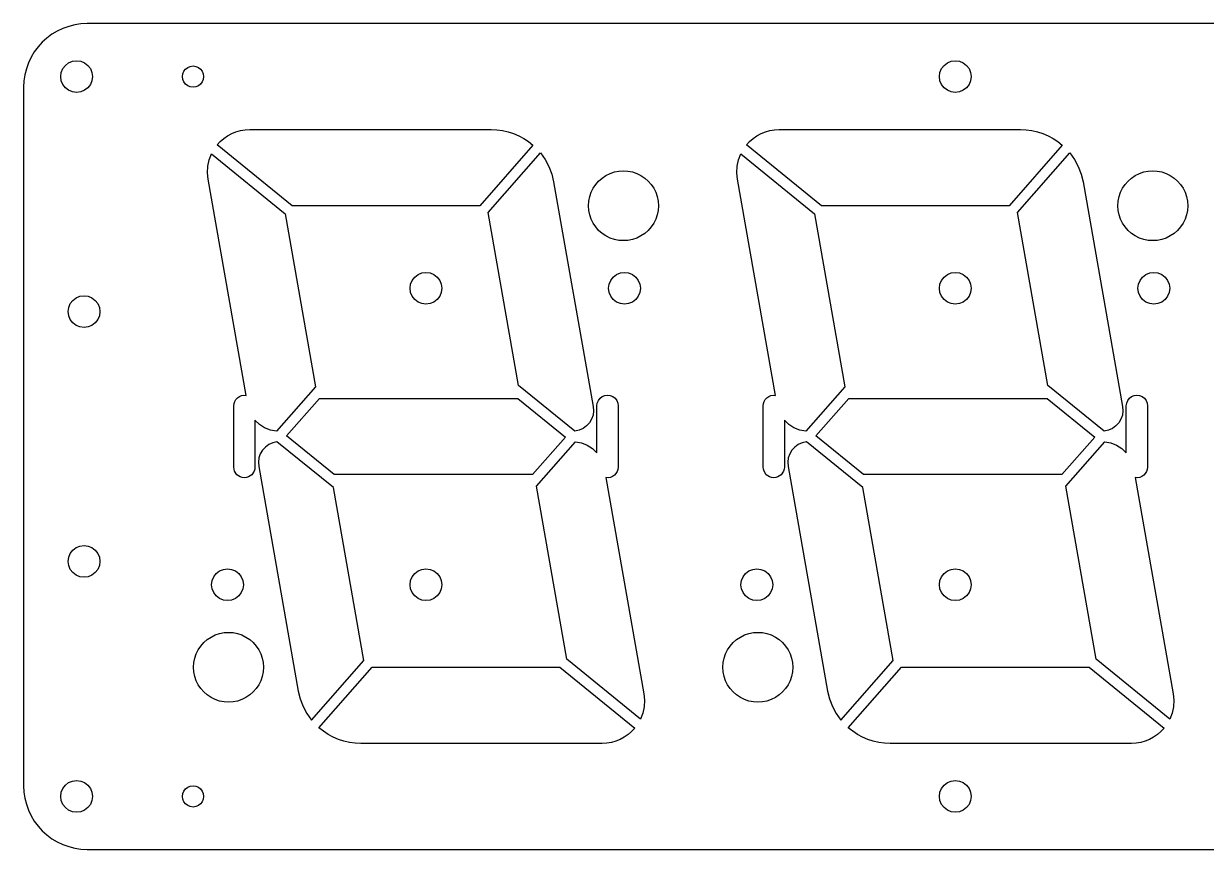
# Model space of a CAD drawing. Extents: x -1183 to 1183, y -416 to 183.
# Drawn here: x 517.8 to 940, y -415.7 to -120.9 of the extents above; entities that cross this region are included whole.
import ezdxf

# ---------------------------------------------------------------- set-up
doc = ezdxf.new("R2010")
doc.units = 0

msp = doc.modelspace()

# ---------------------------------------------------------------- linework, layer by layer
for p, q in [((533.876673, -121.925226), (531.793811, -122.671199)), ((536.027238, -121.384762), (533.876673, -121.925226)), ((538.230637, -121.055967), (536.027238, -121.384762)), ((540.472, -120.945), (538.230637, -121.055967)), ((1160.32, -120.945), (540.472, -120.945)), ((526.100146, -126.080581), (524.436798, -127.586998)), ((527.890678, -124.755036), (526.100146, -126.080581)), ((529.793523, -123.616522), (527.890678, -124.755036)), ((531.793811, -122.671199), (529.793523, -123.616522)), ((522.930381, -129.250346), (521.604836, -131.040878)), ((524.436798, -127.586998), (522.930381, -129.250346)), ((519.520999, -134.944011), (518.775026, -137.026873)), ((520.466322, -132.943723), (519.520999, -134.944011)), ((521.604836, -131.040878), (520.466322, -132.943723)), ((532.675142, -135.842813), (533.85806, -134.933251)), ((533.85806, -134.933251), (535.237223, -134.363595)), ((535.237223, -134.363595), (536.692705, -134.17371)), ((536.692705, -134.17371), (538.148187, -134.363595)), ((538.148187, -134.363595), (539.52735, -134.933251)), ((539.52735, -134.933251), (540.710268, -135.842813)), ((846.376142, -135.842813), (847.55906, -134.933251)), ((847.55906, -134.933251), (848.938223, -134.363595)), ((848.938223, -134.363595), (850.393705, -134.17371)), ((850.393705, -134.17371), (851.849187, -134.363595)), ((851.849187, -134.363595), (853.22835, -134.933251)), ((853.22835, -134.933251), (854.411268, -135.842813)), ((518.234562, -139.177438), (517.905767, -141.380837)), ((518.775026, -137.026873), (518.234562, -139.177438)), ((531.02341, -139.843), (531.219658, -138.363782)), ((531.219658, -138.363782), (531.782955, -137.008355)), ((531.782955, -137.008355), (532.675142, -135.842813)), ((540.710268, -135.842813), (541.602454, -137.008355)), ((541.602454, -137.008355), (542.16575, -138.363782)), ((542.16575, -138.363782), (542.361995, -139.843)), ((574.48795, -139.843), (574.617448, -138.855629)), ((574.617448, -138.855629), (574.992259, -137.950638)), ((574.992259, -137.950638), (575.586912, -137.172255)), ((575.586912, -137.172255), (576.375936, -136.564708)), ((576.375936, -136.564708), (577.296186, -136.184169)), ((577.296186, -136.184169), (578.267475, -136.057322)), ((578.267475, -136.057322), (579.238764, -136.184169)), ((579.238764, -136.184169), (580.159014, -136.564708)), ((580.159014, -136.564708), (580.948038, -137.172255)), ((580.948038, -137.172255), (581.542691, -137.950638)), ((581.542691, -137.950638), (581.917502, -138.855629)), ((581.917502, -138.855629), (582.047, -139.843)), ((844.72441, -139.843), (844.920658, -138.363782)), ((844.920658, -138.363782), (845.483955, -137.008355)), ((845.483955, -137.008355), (846.376142, -135.842813)), ((854.411268, -135.842813), (855.303454, -137.008355)), ((855.303454, -137.008355), (855.86675, -138.363782)), ((855.86675, -138.363782), (856.062995, -139.843)), ((517.905767, -141.380837), (517.7948, -143.6222)), ((531.219655, -141.322218), (531.02341, -139.843)), ((531.782951, -142.677645), (531.219655, -141.322218)), ((532.675137, -143.843187), (531.782951, -142.677645)), ((541.60245, -142.677645), (540.710263, -143.843187)), ((542.165749, -141.322218), (541.60245, -142.677645)), ((542.362, -139.843), (542.165749, -141.322218)), ((542.361995, -139.843), (542.362, -139.843)), ((574.617448, -140.830371), (574.48795, -139.843)), ((574.992259, -141.735362), (574.617448, -140.830371)), ((575.586912, -142.513745), (574.992259, -141.735362)), ((576.375936, -143.121292), (575.586912, -142.513745)), ((577.296186, -143.501831), (576.375936, -143.121292)), ((578.267475, -143.628678), (577.296186, -143.501831)), ((579.238764, -143.501831), (578.267475, -143.628678)), ((580.159014, -143.121292), (579.238764, -143.501831)), ((580.948038, -142.513745), (580.159014, -143.121292)), ((581.542691, -141.735362), (580.948038, -142.513745)), ((581.917502, -140.830371), (581.542691, -141.735362)), ((582.047, -139.843), (581.917502, -140.830371)), ((582.047, -139.843), (582.047, -139.843)), ((844.920655, -141.322218), (844.72441, -139.843)), ((845.483951, -142.677645), (844.920655, -141.322218)), ((846.376137, -143.843187), (845.483951, -142.677645)), ((855.30345, -142.677645), (854.411263, -143.843187)), ((855.866749, -141.322218), (855.30345, -142.677645)), ((856.063, -139.843), (855.866749, -141.322218)), ((856.062995, -139.843), (856.063, -139.843)), ((517.7948, -143.6222), (517.7948, -393.0712)), ((533.858055, -144.752749), (532.675137, -143.843187)), ((535.237218, -145.322405), (533.858055, -144.752749)), ((536.6927, -145.51229), (535.237218, -145.322405)), ((538.148182, -145.322405), (536.6927, -145.51229)), ((539.527345, -144.752749), (538.148182, -145.322405)), ((540.710263, -143.843187), (539.527345, -144.752749)), ((847.559055, -144.752749), (846.376137, -143.843187)), ((848.938218, -145.322405), (847.559055, -144.752749)), ((850.3937, -145.51229), (848.938218, -145.322405)), ((851.849182, -145.322405), (850.3937, -145.51229)), ((853.228345, -144.752749), (851.849182, -145.322405)), ((854.411263, -143.843187), (853.228345, -144.752749)), ((590.613843, -160.960775), (592.065535, -160.178479)), ((592.065535, -160.178479), (593.59376, -159.558863)), ((593.59376, -159.558863), (595.184885, -159.10834)), ((595.184885, -159.10834), (596.825276, -158.833325)), ((596.825276, -158.833325), (598.5013, -158.74023)), ((598.5013, -158.74023), (684.6684, -158.74023)), ((684.6684, -158.74023), (686.719868, -158.833173)), ((686.719868, -158.833173), (688.742185, -159.109092)), ((688.742185, -159.109092), (690.723763, -159.563627)), ((690.723763, -159.563627), (692.653013, -160.192421)), ((692.653013, -160.192421), (694.51835, -160.991113)), ((779.590843, -160.960775), (781.042535, -160.178479)), ((781.042535, -160.178479), (782.57076, -159.558863)), ((782.57076, -159.558863), (784.161885, -159.10834)), ((784.161885, -159.10834), (785.802276, -158.833325)), ((785.802276, -158.833325), (787.4783, -158.74023)), ((787.4783, -158.74023), (873.6454, -158.74023)), ((873.6454, -158.74023), (875.696868, -158.833173)), ((875.696868, -158.833173), (877.719185, -159.109092)), ((877.719185, -159.109092), (879.700763, -159.563627)), ((879.700763, -159.563627), (881.630013, -160.192421)), ((881.630013, -160.192421), (883.49535, -160.991113)), ((586.8543, -164.2196), (587.994592, -162.987749)), ((613.6095, -185.9528), (586.8543, -164.2196)), ((587.994592, -162.987749), (589.252318, -161.899336)), ((589.252318, -161.899336), (590.613843, -160.960775)), ((699.615, -164.363), (680.6501, -185.9528)), ((694.51835, -160.991113), (696.308185, -161.955344)), ((696.308185, -161.955344), (698.010931, -163.080757)), ((698.010931, -163.080757), (699.615, -164.36299)), ((699.615, -164.36299), (699.615, -164.363)), ((775.8313, -164.2196), (776.971592, -162.987749)), ((802.5865, -185.9528), (775.8313, -164.2196)), ((776.971592, -162.987749), (778.229318, -161.899336)), ((778.229318, -161.899336), (779.590843, -160.960775)), ((888.592, -164.363), (869.6271, -185.9528)), ((883.49535, -160.991113), (885.285185, -161.955344)), ((885.285185, -161.955344), (886.987931, -163.080757)), ((886.987931, -163.080757), (888.592, -164.36299)), ((888.592, -164.36299), (888.592, -164.363)), ((583.993864, -169.605789), (584.81665, -167.4333)), ((584.81665, -167.4333), (611.11365, -188.7943)), ((683.58592, -188.337), (702.24812, -167.0918)), ((702.24812, -167.0918), (703.927609, -169.444519)), ((772.969871, -169.605788), (773.79266, -167.4333)), ((773.79266, -167.4333), (800.08966, -188.7943)), ((872.56291, -188.337), (891.22511, -167.0918)), ((891.22511, -167.0918), (892.904599, -169.444519)), ((583.386742, -174.171387), (583.51543, -171.865334)), ((583.51543, -171.865334), (583.993864, -169.605789)), ((703.927609, -169.444519), (705.289325, -171.98123)), ((705.289325, -171.98123), (706.318668, -174.670025)), ((772.362744, -174.171386), (772.491435, -171.865333)), ((772.491435, -171.865333), (772.969871, -169.605788)), ((892.904599, -169.444519), (894.266315, -171.98123)), ((894.266315, -171.98123), (895.295658, -174.670025)), ((583.61319, -176.4834), (583.386742, -174.171387)), ((597.22109, -253.6578), (583.61319, -176.4834)), ((706.318668, -174.670025), (707.00104, -177.479)), ((722.000363, -178.373402), (723.066964, -177.152616)), ((723.066964, -177.152616), (724.293466, -176.072618)), ((724.293466, -176.072618), (725.669375, -175.151585)), ((725.669375, -175.151585), (727.154968, -174.420529)), ((727.154968, -174.420529), (728.703524, -173.898346)), ((728.703524, -173.898346), (730.294056, -173.585037)), ((730.294056, -173.585037), (731.905575, -173.4806)), ((731.905575, -173.4806), (733.517094, -173.585037)), ((733.517094, -173.585037), (735.107626, -173.898346)), ((735.107626, -173.898346), (736.656182, -174.420529)), ((736.656182, -174.420529), (738.141775, -175.151585)), ((738.141775, -175.151585), (739.517684, -176.072618)), ((739.517684, -176.072618), (740.744186, -177.152616)), ((740.744186, -177.152616), (741.810786, -178.373402)), ((772.58919, -176.4834), (772.362744, -174.171386)), ((786.19709, -253.6578), (772.58919, -176.4834)), ((895.295658, -174.670025), (895.97803, -177.479)), ((910.976363, -178.373402), (912.042964, -177.152616)), ((912.042964, -177.152616), (913.269466, -176.072618)), ((913.269466, -176.072618), (914.645375, -175.151585)), ((914.645375, -175.151585), (916.130968, -174.420529)), ((916.130968, -174.420529), (917.679524, -173.898346)), ((917.679524, -173.898346), (919.270056, -173.585037)), ((919.270056, -173.585037), (920.881575, -173.4806)), ((920.881575, -173.4806), (922.493094, -173.585037)), ((922.493094, -173.585037), (924.083626, -173.898346)), ((924.083626, -173.898346), (925.632182, -174.420529)), ((925.632182, -174.420529), (927.117775, -175.151585)), ((927.117775, -175.151585), (928.493684, -176.072618)), ((928.493684, -176.072618), (929.720186, -177.152616)), ((929.720186, -177.152616), (930.786786, -178.373402)), ((707.001, -177.479), (721.1356, -257.64)), ((707.00104, -177.479), (707.001, -177.479)), ((719.864902, -182.698731), (720.388839, -181.164635)), ((720.388839, -181.164635), (721.104157, -179.7168)), ((721.104157, -179.7168), (722.000363, -178.373402)), ((741.810786, -178.373402), (742.70699, -179.7168)), ((742.70699, -179.7168), (743.422305, -181.164635)), ((743.422305, -181.164635), (743.946237, -182.698731)), ((895.978, -177.479), (910.1126, -257.64)), ((895.97803, -177.479), (895.978, -177.479)), ((908.840902, -182.698731), (909.364839, -181.164635)), ((909.364839, -181.164635), (910.080157, -179.7168)), ((910.080157, -179.7168), (910.976363, -178.373402)), ((930.786786, -178.373402), (931.68299, -179.7168)), ((931.68299, -179.7168), (932.398305, -181.164635)), ((932.398305, -181.164635), (932.922237, -182.698731)), ((719.43315, -185.953), (719.542842, -184.300911)), ((719.542842, -184.300911), (719.864902, -182.698731)), ((743.946237, -182.698731), (744.268292, -184.300911)), ((744.268292, -184.300911), (744.377975, -185.953)), ((908.40915, -185.953), (908.518842, -184.300911)), ((908.518842, -184.300911), (908.840902, -182.698731)), ((932.922237, -182.698731), (933.244292, -184.300911)), ((933.244292, -184.300911), (933.353975, -185.953)), ((611.11365, -188.7943), (622.00525, -250.5636)), ((680.6501, -185.9528), (613.6095, -185.9528)), ((694.47752, -250.1063), (683.58592, -188.337)), ((719.542833, -187.605089), (719.43315, -185.953)), ((719.864888, -189.207269), (719.542833, -187.605089)), ((720.38882, -190.741365), (719.864888, -189.207269)), ((743.946233, -189.207269), (743.422292, -190.741365)), ((744.2683, -187.605089), (743.946233, -189.207269)), ((744.378, -185.953), (744.2683, -187.605089)), ((744.377975, -185.953), (744.378, -185.953)), ((800.08966, -188.7943), (810.98126, -250.5636)), ((869.6271, -185.9528), (802.5865, -185.9528)), ((883.45451, -250.1063), (872.56291, -188.337)), ((908.518833, -187.605089), (908.40915, -185.953)), ((908.840888, -189.207269), (908.518833, -187.605089)), ((909.36482, -190.741365), (908.840888, -189.207269)), ((932.922233, -189.207269), (932.398292, -190.741365)), ((933.2443, -187.605089), (932.922233, -189.207269)), ((933.354, -185.953), (933.2443, -187.605089)), ((933.353975, -185.953), (933.354, -185.953)), ((721.104135, -192.1892), (720.38882, -190.741365)), ((722.000339, -193.532598), (721.104135, -192.1892)), ((723.066939, -194.753384), (722.000339, -193.532598)), ((741.810763, -193.532598), (740.744162, -194.753384)), ((742.706971, -192.1892), (741.810763, -193.532598)), ((743.422292, -190.741365), (742.706971, -192.1892)), ((910.080135, -192.1892), (909.36482, -190.741365)), ((910.976339, -193.532598), (910.080135, -192.1892)), ((912.042939, -194.753384), (910.976339, -193.532598)), ((930.786763, -193.532598), (929.720162, -194.753384)), ((931.682971, -192.1892), (930.786763, -193.532598)), ((932.398292, -190.741365), (931.682971, -192.1892)), ((724.293441, -195.833382), (723.066939, -194.753384)), ((725.66935, -196.754415), (724.293441, -195.833382)), ((727.154943, -197.485471), (725.66935, -196.754415)), ((728.703499, -198.007654), (727.154943, -197.485471)), ((730.294031, -198.320963), (728.703499, -198.007654)), ((731.90555, -198.4254), (730.294031, -198.320963)), ((733.517069, -198.320963), (731.90555, -198.4254)), ((735.107601, -198.007654), (733.517069, -198.320963)), ((736.656157, -197.485471), (735.107601, -198.007654)), ((738.14175, -196.754415), (736.656157, -197.485471)), ((739.517659, -195.833382), (738.14175, -196.754415)), ((740.744162, -194.753384), (739.517659, -195.833382)), ((913.269441, -195.833382), (912.042939, -194.753384)), ((914.64535, -196.754415), (913.269441, -195.833382)), ((916.130943, -197.485471), (914.64535, -196.754415)), ((917.679499, -198.007654), (916.130943, -197.485471)), ((919.270031, -198.320963), (917.679499, -198.007654)), ((920.88155, -198.4254), (919.270031, -198.320963)), ((922.493069, -198.320963), (920.88155, -198.4254)), ((924.083601, -198.007654), (922.493069, -198.320963)), ((925.632157, -197.485471), (924.083601, -198.007654)), ((927.11775, -196.754415), (925.632157, -197.485471)), ((928.493659, -195.833382), (927.11775, -196.754415)), ((929.720162, -194.753384), (928.493659, -195.833382)), ((657.400142, -211.432813), (658.58306, -210.523251)), ((658.58306, -210.523251), (659.962223, -209.953595)), ((659.962223, -209.953595), (661.417705, -209.76371)), ((661.417705, -209.76371), (662.873187, -209.953595)), ((662.873187, -209.953595), (664.25235, -210.523251)), ((664.25235, -210.523251), (665.435268, -211.432813)), ((728.266142, -211.432813), (729.44906, -210.523251)), ((729.44906, -210.523251), (730.828223, -209.953595)), ((730.828223, -209.953595), (732.283705, -209.76371)), ((732.283705, -209.76371), (733.739187, -209.953595)), ((733.739187, -209.953595), (735.11835, -210.523251)), ((735.11835, -210.523251), (736.301268, -211.432813)), ((846.376142, -211.432813), (847.55906, -210.523251)), ((847.55906, -210.523251), (848.938223, -209.953595)), ((848.938223, -209.953595), (850.393705, -209.76371)), ((850.393705, -209.76371), (851.849187, -209.953595)), ((851.849187, -209.953595), (853.22835, -210.523251)), ((853.22835, -210.523251), (854.411268, -211.432813)), ((917.242142, -211.432813), (918.42506, -210.523251)), ((918.42506, -210.523251), (919.804223, -209.953595)), ((919.804223, -209.953595), (921.259705, -209.76371)), ((921.259705, -209.76371), (922.715187, -209.953595)), ((922.715187, -209.953595), (924.09435, -210.523251)), ((924.09435, -210.523251), (925.277268, -211.432813)), ((655.74841, -215.433), (655.944658, -213.953782)), ((655.944658, -213.953782), (656.507955, -212.598355)), ((656.507955, -212.598355), (657.400142, -211.432813)), ((665.435268, -211.432813), (666.327454, -212.598355)), ((666.327454, -212.598355), (666.89075, -213.953782)), ((666.89075, -213.953782), (667.086995, -215.433)), ((726.61441, -215.433), (726.810658, -213.953782)), ((726.810658, -213.953782), (727.373955, -212.598355)), ((727.373955, -212.598355), (728.266142, -211.432813)), ((736.301268, -211.432813), (737.193454, -212.598355)), ((737.193454, -212.598355), (737.75675, -213.953782)), ((737.75675, -213.953782), (737.952995, -215.433)), ((844.72441, -215.433), (844.920658, -213.953782)), ((844.920658, -213.953782), (845.483955, -212.598355)), ((845.483955, -212.598355), (846.376142, -211.432813)), ((854.411268, -211.432813), (855.303454, -212.598355)), ((855.303454, -212.598355), (855.86675, -213.953782)), ((855.86675, -213.953782), (856.062995, -215.433)), ((915.59041, -215.433), (915.786658, -213.953782)), ((915.786658, -213.953782), (916.349955, -212.598355)), ((916.349955, -212.598355), (917.242142, -211.432813)), ((925.277268, -211.432813), (926.169454, -212.598355)), ((926.169454, -212.598355), (926.73275, -213.953782)), ((926.73275, -213.953782), (926.928995, -215.433)), ((535.321142, -219.747813), (536.50406, -218.838251)), ((536.50406, -218.838251), (537.883223, -218.268595)), ((537.883223, -218.268595), (539.338705, -218.07871)), ((539.338705, -218.07871), (540.794187, -218.268595)), ((540.794187, -218.268595), (542.17335, -218.838251)), ((542.17335, -218.838251), (543.356268, -219.747813)), ((655.944655, -216.912218), (655.74841, -215.433)), ((656.507951, -218.267645), (655.944655, -216.912218)), ((657.400137, -219.433187), (656.507951, -218.267645)), ((658.583055, -220.342749), (657.400137, -219.433187)), ((665.435263, -219.433187), (664.252345, -220.342749)), ((666.32745, -218.267645), (665.435263, -219.433187)), ((666.890749, -216.912218), (666.32745, -218.267645)), ((667.087, -215.433), (666.890749, -216.912218)), ((667.086995, -215.433), (667.087, -215.433)), ((726.810655, -216.912218), (726.61441, -215.433)), ((727.373951, -218.267645), (726.810655, -216.912218)), ((728.266137, -219.433187), (727.373951, -218.267645)), ((729.449055, -220.342749), (728.266137, -219.433187)), ((736.301263, -219.433187), (735.118345, -220.342749)), ((737.19345, -218.267645), (736.301263, -219.433187)), ((737.756749, -216.912218), (737.19345, -218.267645)), ((737.953, -215.433), (737.756749, -216.912218)), ((737.952995, -215.433), (737.953, -215.433)), ((844.920655, -216.912218), (844.72441, -215.433)), ((845.483951, -218.267645), (844.920655, -216.912218)), ((846.376137, -219.433187), (845.483951, -218.267645)), ((847.559055, -220.342749), (846.376137, -219.433187)), ((854.411263, -219.433187), (853.228345, -220.342749)), ((855.30345, -218.267645), (854.411263, -219.433187)), ((855.866749, -216.912218), (855.30345, -218.267645)), ((856.063, -215.433), (855.866749, -216.912218)), ((856.062995, -215.433), (856.063, -215.433)), ((915.786655, -216.912218), (915.59041, -215.433)), ((916.349951, -218.267645), (915.786655, -216.912218)), ((917.242137, -219.433187), (916.349951, -218.267645)), ((918.425055, -220.342749), (917.242137, -219.433187)), ((925.277263, -219.433187), (924.094345, -220.342749)), ((926.16945, -218.267645), (925.277263, -219.433187)), ((926.732749, -216.912218), (926.16945, -218.267645)), ((926.929, -215.433), (926.732749, -216.912218)), ((926.928995, -215.433), (926.929, -215.433)), ((533.66941, -223.748), (533.865658, -222.268782)), ((533.865655, -225.227218), (533.66941, -223.748)), ((533.865658, -222.268782), (534.428955, -220.913355)), ((534.428955, -220.913355), (535.321142, -219.747813)), ((543.356268, -219.747813), (544.248454, -220.913355)), ((544.248454, -220.913355), (544.81175, -222.268782)), ((545.008, -223.748), (544.811749, -225.227218)), ((544.81175, -222.268782), (545.007995, -223.748)), ((545.007995, -223.748), (545.008, -223.748)), ((659.962218, -220.912405), (658.583055, -220.342749)), ((661.4177, -221.10229), (659.962218, -220.912405)), ((662.873182, -220.912405), (661.4177, -221.10229)), ((664.252345, -220.342749), (662.873182, -220.912405)), ((730.828218, -220.912405), (729.449055, -220.342749)), ((732.2837, -221.10229), (730.828218, -220.912405)), ((733.739182, -220.912405), (732.2837, -221.10229)), ((735.118345, -220.342749), (733.739182, -220.912405)), ((848.938218, -220.912405), (847.559055, -220.342749)), ((850.3937, -221.10229), (848.938218, -220.912405)), ((851.849182, -220.912405), (850.3937, -221.10229)), ((853.228345, -220.342749), (851.849182, -220.912405)), ((919.804218, -220.912405), (918.425055, -220.342749)), ((921.2597, -221.10229), (919.804218, -220.912405)), ((922.715182, -220.912405), (921.2597, -221.10229)), ((924.094345, -220.342749), (922.715182, -220.912405)), ((534.428951, -226.582645), (533.865655, -225.227218)), ((535.321137, -227.748187), (534.428951, -226.582645)), ((536.504055, -228.657749), (535.321137, -227.748187)), ((543.356263, -227.748187), (542.173345, -228.657749)), ((544.24845, -226.582645), (543.356263, -227.748187)), ((544.811749, -225.227218), (544.24845, -226.582645)), ((537.883218, -229.227405), (536.504055, -228.657749)), ((539.3387, -229.41729), (537.883218, -229.227405)), ((540.794182, -229.227405), (539.3387, -229.41729)), ((542.173345, -228.657749), (540.794182, -229.227405)), ((622.00525, -250.5636), (608.04455, -266.4566)), ((714.60542, -266.4562), (694.47752, -250.1063)), ((810.98126, -250.5636), (797.02056, -266.4566)), ((903.58241, -266.4562), (883.45451, -250.1063)), ((592.81895, -257.3857), (592.908608, -256.56722)), ((592.81895, -279.307), (592.81895, -257.3857)), ((592.908608, -256.56722), (593.169457, -255.796151)), ((593.169457, -255.796151), (593.589309, -255.098788)), ((593.589309, -255.098788), (594.155972, -254.501427)), ((594.155972, -254.501427), (594.838519, -254.040909)), ((594.838519, -254.040909), (595.595517, -253.741671)), ((595.595517, -253.741671), (596.399023, -253.611404)), ((596.399023, -253.611404), (597.22109, -253.6578)), ((611.6157, -268.1178), (623.367, -254.74)), ((623.367, -254.74), (694.1872, -254.74)), ((694.1872, -254.74), (711.2188, -268.5748)), ((722.457, -257.386), (722.58783, -256.399854)), ((722.457, -274.17), (722.457, -257.386)), ((722.58783, -256.399854), (722.963361, -255.496235)), ((722.963361, -255.496235), (723.558153, -254.719206)), ((723.558153, -254.719206), (724.346765, -254.112831)), ((724.346765, -254.112831), (725.266208, -253.73306)), ((725.266208, -253.73306), (726.23653, -253.60647)), ((726.23653, -253.60647), (727.206852, -253.73306)), ((727.206852, -253.73306), (728.126295, -254.112831)), ((728.126295, -254.112831), (728.914907, -254.719206)), ((728.914907, -254.719206), (729.509699, -255.496235)), ((729.509699, -255.496235), (729.88523, -256.399854)), ((729.88523, -256.399854), (730.01606, -257.386)), ((730.01606, -257.386), (730.01606, -279.3073)), ((781.79495, -257.3857), (781.884608, -256.56722)), ((781.79495, -279.307), (781.79495, -257.3857)), ((781.884608, -256.56722), (782.145457, -255.796151)), ((782.145457, -255.796151), (782.565309, -255.098788)), ((782.565309, -255.098788), (783.131972, -254.501427)), ((783.131972, -254.501427), (783.814519, -254.040909)), ((783.814519, -254.040909), (784.571517, -253.741671)), ((784.571517, -253.741671), (785.375023, -253.611404)), ((785.375023, -253.611404), (786.19709, -253.6578)), ((800.5917, -268.1178), (812.343, -254.74)), ((812.343, -254.74), (883.1632, -254.74)), ((883.1632, -254.74), (900.1948, -268.5748)), ((911.433, -257.386), (911.56383, -256.399854)), ((911.433, -274.17), (911.433, -257.386)), ((911.56383, -256.399854), (911.939361, -255.496235)), ((911.939361, -255.496235), (912.534153, -254.719206)), ((912.534153, -254.719206), (913.322765, -254.112831)), ((913.322765, -254.112831), (914.242208, -253.73306)), ((914.242208, -253.73306), (915.21253, -253.60647)), ((915.21253, -253.60647), (916.182852, -253.73306)), ((916.182852, -253.73306), (917.102295, -254.112831)), ((917.102295, -254.112831), (917.890907, -254.719206)), ((917.890907, -254.719206), (918.485699, -255.496235)), ((918.485699, -255.496235), (918.86123, -256.399854)), ((918.86123, -256.399854), (918.99206, -257.386)), ((918.99206, -257.386), (918.99206, -279.3073)), ((721.048796, -260.686914), (720.551316, -262.127706)), ((721.247186, -259.17562), (721.048796, -260.686914)), ((721.1356, -257.64), (721.247186, -259.17562)), ((910.025795, -260.686916), (909.528314, -262.127709)), ((910.224186, -259.175621), (910.025795, -260.686916)), ((910.1126, -257.64), (910.224186, -259.175621)), ((600.378, -262.523), (600.378, -279.307)), ((600.37804, -262.523), (600.378, -262.523)), ((601.975494, -264.059515), (600.37804, -262.523)), ((603.823069, -265.246445), (601.975494, -264.059515)), ((605.864757, -266.055052), (603.823069, -265.246445)), ((717.494751, -265.485124), (716.106892, -266.115376)), ((718.727996, -264.589315), (717.494751, -265.485124)), ((719.76563, -263.451819), (718.727996, -264.589315)), ((720.551316, -262.127706), (719.76563, -263.451819)), ((789.354, -262.523), (789.354, -279.307)), ((789.35405, -262.523), (789.354, -262.523)), ((790.951504, -264.059515), (789.35405, -262.523)), ((792.799079, -265.246445), (790.951504, -264.059515)), ((794.840767, -266.055052), (792.799079, -265.246445)), ((906.471744, -265.485127), (905.083884, -266.115378)), ((907.704991, -264.589319), (906.471744, -265.485127)), ((908.742626, -263.451823), (907.704991, -264.589319)), ((909.528314, -262.127709), (908.742626, -263.451823)), ((608.04455, -266.4566), (605.864757, -266.055052)), ((628.6473, -281.9526), (611.6157, -268.1178)), ((711.2188, -268.5748), (699.4675, -281.9526)), ((716.106892, -266.115376), (714.60542, -266.4562)), ((797.02056, -266.4566), (794.840767, -266.055052)), ((817.6233, -281.9526), (800.5917, -268.1178)), ((900.1948, -268.5748), (888.4435, -281.9526)), ((905.083884, -266.115378), (903.58241, -266.4562)), ((603.06878, -273.240381), (602.283092, -274.564497)), ((604.106416, -272.102883), (603.06878, -273.240381)), ((605.339663, -271.207074), (604.106416, -272.102883)), ((606.727525, -270.576822), (605.339663, -271.207074)), ((608.229, -270.236), (606.727525, -270.576822)), ((628.35693, -286.58591), (608.229, -270.236)), ((700.82975, -286.12939), (714.79045, -270.23639)), ((714.79045, -270.23639), (716.970241, -270.637939)), ((716.970241, -270.637939), (719.011926, -271.446547)), ((719.011926, -271.446547), (720.859498, -272.633476)), ((720.859498, -272.633476), (722.45695, -274.16999)), ((722.45695, -274.16999), (722.457, -274.17)), ((792.04478, -273.240381), (791.259092, -274.564497)), ((793.082416, -272.102883), (792.04478, -273.240381)), ((794.315663, -271.207074), (793.082416, -272.102883)), ((795.703525, -270.576822), (794.315663, -271.207074)), ((797.205, -270.236), (795.703525, -270.576822)), ((817.33293, -286.58591), (797.205, -270.236)), ((889.80574, -286.12939), (903.76644, -270.23639)), ((903.76644, -270.23639), (905.946233, -270.637938)), ((905.946233, -270.637938), (907.987921, -271.446545)), ((907.987921, -271.446545), (909.835496, -272.633475)), ((909.835496, -272.633475), (911.43295, -274.16999)), ((911.43295, -274.16999), (911.433, -274.17)), ((601.785611, -276.005291), (601.587222, -277.516587)), ((601.587222, -277.516587), (601.69881, -279.05221)), ((602.283092, -274.564497), (601.785611, -276.005291)), ((790.761611, -276.005291), (790.563222, -277.516587)), ((790.563222, -277.516587), (790.67481, -279.05221)), ((791.259092, -274.564497), (790.761611, -276.005291)), ((592.896809, -280.067753), (592.81895, -279.307)), ((593.117732, -280.776189), (592.896809, -280.067753)), ((593.928118, -281.975556), (593.117732, -280.776189)), ((595.128802, -282.783991), (593.928118, -281.975556)), ((595.837596, -283.003761), (595.128802, -282.783991)), ((598.068148, -282.783991), (597.359354, -283.003761)), ((599.268832, -281.975556), (598.068148, -282.783991)), ((600.079218, -280.776189), (599.268832, -281.975556)), ((600.300141, -280.067753), (600.079218, -280.776189)), ((600.378, -279.307), (600.300141, -280.067753)), ((601.69881, -279.05221), (615.83341, -359.21321)), ((699.4675, -281.9526), (628.6473, -281.9526)), ((727.996483, -282.652087), (727.239483, -282.951323)), ((728.679031, -282.19157), (727.996483, -282.652087)), ((729.245696, -281.594211), (728.679031, -282.19157)), ((729.665549, -280.896848), (729.245696, -281.594211)), ((729.9264, -280.12578), (729.665549, -280.896848)), ((730.01606, -279.3073), (729.9264, -280.12578)), ((781.872809, -280.067753), (781.79495, -279.307)), ((782.093732, -280.776189), (781.872809, -280.067753)), ((782.904118, -281.975556), (782.093732, -280.776189)), ((784.104802, -282.783991), (782.904118, -281.975556)), ((784.813596, -283.003761), (784.104802, -282.783991)), ((787.044148, -282.783991), (786.335354, -283.003761)), ((788.244832, -281.975556), (787.044148, -282.783991)), ((789.055218, -280.776189), (788.244832, -281.975556)), ((789.276141, -280.067753), (789.055218, -280.776189)), ((789.354, -279.307), (789.276141, -280.067753)), ((790.67481, -279.05221), (804.80941, -359.21321)), ((888.4435, -281.9526), (817.6233, -281.9526)), ((916.972483, -282.652087), (916.215483, -282.951323)), ((917.655031, -282.19157), (916.972483, -282.652087)), ((918.221696, -281.594211), (917.655031, -282.19157)), ((918.641549, -280.896848), (918.221696, -281.594211)), ((918.9024, -280.12578), (918.641549, -280.896848)), ((918.99206, -279.3073), (918.9024, -280.12578)), ((596.598475, -283.080382), (595.837596, -283.003761)), ((597.359354, -283.003761), (596.598475, -283.080382)), ((639.24853, -348.35521), (628.35693, -286.58591)), ((711.72135, -347.89869), (700.82975, -286.12939)), ((726.435977, -283.081588), (725.61391, -283.03519)), ((725.61391, -283.03519), (739.22181, -360.20959)), ((727.239483, -282.951323), (726.435977, -283.081588)), ((785.574475, -283.080382), (784.813596, -283.003761)), ((786.335354, -283.003761), (785.574475, -283.080382)), ((828.22453, -348.35521), (817.33293, -286.58591)), ((900.69734, -347.89869), (889.80574, -286.12939)), ((915.411977, -283.081588), (914.58991, -283.03519)), ((914.58991, -283.03519), (928.19781, -360.20959)), ((916.215483, -282.951323), (915.411977, -283.081588)), ((535.321142, -308.944813), (536.50406, -308.035251)), ((536.50406, -308.035251), (537.883223, -307.465595)), ((537.883223, -307.465595), (539.338705, -307.27571)), ((539.338705, -307.27571), (540.794187, -307.465595)), ((540.794187, -307.465595), (542.17335, -308.035251)), ((542.17335, -308.035251), (543.356268, -308.944813)), ((533.66941, -312.945), (533.865658, -311.465782)), ((533.865658, -311.465782), (534.428955, -310.110355)), ((534.428955, -310.110355), (535.321142, -308.944813)), ((543.356268, -308.944813), (544.248454, -310.110355)), ((544.248454, -310.110355), (544.81175, -311.465782)), ((544.81175, -311.465782), (545.007995, -312.945)), ((533.865655, -314.424218), (533.66941, -312.945)), ((534.428951, -315.779645), (533.865655, -314.424218)), ((535.321137, -316.945187), (534.428951, -315.779645)), ((544.24845, -315.779645), (543.356263, -316.945187)), ((544.811749, -314.424218), (544.24845, -315.779645)), ((545.008, -312.945), (544.811749, -314.424218)), ((545.007995, -312.945), (545.008, -312.945)), ((586.533142, -317.259813), (587.71606, -316.350251)), ((587.71606, -316.350251), (589.095223, -315.780595)), ((589.095223, -315.780595), (590.550705, -315.59071)), ((590.550705, -315.59071), (592.006187, -315.780595)), ((592.006187, -315.780595), (593.38535, -316.350251)), ((593.38535, -316.350251), (594.568268, -317.259813)), ((657.400142, -317.259813), (658.58306, -316.350251)), ((658.58306, -316.350251), (659.962223, -315.780595)), ((659.962223, -315.780595), (661.417705, -315.59071)), ((661.417705, -315.59071), (662.873187, -315.780595)), ((662.873187, -315.780595), (664.25235, -316.350251)), ((664.25235, -316.350251), (665.435268, -317.259813)), ((775.510142, -317.259813), (776.69306, -316.350251)), ((776.69306, -316.350251), (778.072223, -315.780595)), ((778.072223, -315.780595), (779.527705, -315.59071)), ((779.527705, -315.59071), (780.983187, -315.780595)), ((780.983187, -315.780595), (782.36235, -316.350251)), ((782.36235, -316.350251), (783.545268, -317.259813)), ((846.376142, -317.259813), (847.55906, -316.350251)), ((847.55906, -316.350251), (848.938223, -315.780595)), ((848.938223, -315.780595), (850.393705, -315.59071)), ((850.393705, -315.59071), (851.849187, -315.780595)), ((851.849187, -315.780595), (853.22835, -316.350251)), ((853.22835, -316.350251), (854.411268, -317.259813)), ((536.504055, -317.854749), (535.321137, -316.945187)), ((537.883218, -318.424405), (536.504055, -317.854749)), ((539.3387, -318.61429), (537.883218, -318.424405)), ((540.794182, -318.424405), (539.3387, -318.61429)), ((542.173345, -317.854749), (540.794182, -318.424405)), ((543.356263, -316.945187), (542.173345, -317.854749)), ((584.88141, -321.26), (585.077658, -319.780782)), ((585.077658, -319.780782), (585.640955, -318.425355)), ((585.640955, -318.425355), (586.533142, -317.259813)), ((594.568268, -317.259813), (595.460454, -318.425355)), ((595.460454, -318.425355), (596.02375, -319.780782)), ((596.02375, -319.780782), (596.219995, -321.26)), ((655.74841, -321.26), (655.944658, -319.780782)), ((655.944658, -319.780782), (656.507955, -318.425355)), ((656.507955, -318.425355), (657.400142, -317.259813)), ((665.435268, -317.259813), (666.327454, -318.425355)), ((666.327454, -318.425355), (666.89075, -319.780782)), ((666.89075, -319.780782), (667.086995, -321.26)), ((773.85841, -321.26), (774.054658, -319.780782)), ((774.054658, -319.780782), (774.617955, -318.425355)), ((774.617955, -318.425355), (775.510142, -317.259813)), ((783.545268, -317.259813), (784.437454, -318.425355)), ((784.437454, -318.425355), (785.00075, -319.780782)), ((785.00075, -319.780782), (785.196995, -321.26)), ((844.72441, -321.26), (844.920658, -319.780782)), ((844.920658, -319.780782), (845.483955, -318.425355)), ((845.483955, -318.425355), (846.376142, -317.259813)), ((854.411268, -317.259813), (855.303454, -318.425355)), ((855.303454, -318.425355), (855.86675, -319.780782)), ((855.86675, -319.780782), (856.062995, -321.26)), ((585.077655, -322.739218), (584.88141, -321.26)), ((585.640951, -324.094645), (585.077655, -322.739218)), ((586.533137, -325.260187), (585.640951, -324.094645)), ((595.46045, -324.094645), (594.568263, -325.260187)), ((596.023749, -322.739218), (595.46045, -324.094645)), ((596.22, -321.26), (596.023749, -322.739218)), ((596.219995, -321.26), (596.22, -321.26)), ((655.944655, -322.739218), (655.74841, -321.26)), ((656.507951, -324.094645), (655.944655, -322.739218)), ((657.400137, -325.260187), (656.507951, -324.094645)), ((666.32745, -324.094645), (665.435263, -325.260187)), ((666.890749, -322.739218), (666.32745, -324.094645)), ((667.087, -321.26), (666.890749, -322.739218)), ((667.086995, -321.26), (667.087, -321.26)), ((774.054655, -322.739218), (773.85841, -321.26)), ((774.617951, -324.094645), (774.054655, -322.739218)), ((775.510137, -325.260187), (774.617951, -324.094645)), ((784.43745, -324.094645), (783.545263, -325.260187)), ((785.000749, -322.739218), (784.43745, -324.094645)), ((785.197, -321.26), (785.000749, -322.739218)), ((785.196995, -321.26), (785.197, -321.26)), ((844.920655, -322.739218), (844.72441, -321.26)), ((845.483951, -324.094645), (844.920655, -322.739218)), ((846.376137, -325.260187), (845.483951, -324.094645)), ((855.30345, -324.094645), (854.411263, -325.260187)), ((855.866749, -322.739218), (855.30345, -324.094645)), ((856.063, -321.26), (855.866749, -322.739218)), ((856.062995, -321.26), (856.063, -321.26)), ((587.716055, -326.169749), (586.533137, -325.260187)), ((589.095218, -326.739405), (587.716055, -326.169749)), ((590.5507, -326.92929), (589.095218, -326.739405)), ((592.006182, -326.739405), (590.5507, -326.92929)), ((593.385345, -326.169749), (592.006182, -326.739405)), ((594.568263, -325.260187), (593.385345, -326.169749)), ((658.583055, -326.169749), (657.400137, -325.260187)), ((659.962218, -326.739405), (658.583055, -326.169749)), ((661.4177, -326.92929), (659.962218, -326.739405)), ((662.873182, -326.739405), (661.4177, -326.92929)), ((664.252345, -326.169749), (662.873182, -326.739405)), ((665.435263, -325.260187), (664.252345, -326.169749)), ((776.693055, -326.169749), (775.510137, -325.260187)), ((778.072218, -326.739405), (776.693055, -326.169749)), ((779.5277, -326.92929), (778.072218, -326.739405)), ((780.983182, -326.739405), (779.5277, -326.92929)), ((782.362345, -326.169749), (780.983182, -326.739405)), ((783.545263, -325.260187), (782.362345, -326.169749)), ((847.559055, -326.169749), (846.376137, -325.260187)), ((848.938218, -326.739405), (847.559055, -326.169749)), ((850.3937, -326.92929), (848.938218, -326.739405)), ((851.849182, -326.739405), (850.3937, -326.92929)), ((853.228345, -326.169749), (851.849182, -326.739405)), ((854.411263, -325.260187), (853.228345, -326.169749)), ((581.024363, -343.160402), (582.090964, -341.939616)), ((582.090964, -341.939616), (583.317466, -340.859618)), ((583.317466, -340.859618), (584.693375, -339.938585)), ((584.693375, -339.938585), (586.178968, -339.207529)), ((586.178968, -339.207529), (587.727524, -338.685346)), ((587.727524, -338.685346), (589.318056, -338.372037)), ((589.318056, -338.372037), (590.929575, -338.2676)), ((590.929575, -338.2676), (592.541094, -338.372037)), ((592.541094, -338.372037), (594.131626, -338.685346)), ((594.131626, -338.685346), (595.680182, -339.207529)), ((595.680182, -339.207529), (597.165775, -339.938585)), ((597.165775, -339.938585), (598.541684, -340.859618)), ((598.541684, -340.859618), (599.768186, -341.939616)), ((599.768186, -341.939616), (600.834786, -343.160402)), ((770.000363, -343.160402), (771.066964, -341.939616)), ((771.066964, -341.939616), (772.293466, -340.859618)), ((772.293466, -340.859618), (773.669375, -339.938585)), ((773.669375, -339.938585), (775.154968, -339.207529)), ((775.154968, -339.207529), (776.703524, -338.685346)), ((776.703524, -338.685346), (778.294056, -338.372037)), ((778.294056, -338.372037), (779.905575, -338.2676)), ((779.905575, -338.2676), (781.517094, -338.372037)), ((781.517094, -338.372037), (783.107626, -338.685346)), ((783.107626, -338.685346), (784.656182, -339.207529)), ((784.656182, -339.207529), (786.141775, -339.938585)), ((786.141775, -339.938585), (787.517684, -340.859618)), ((787.517684, -340.859618), (788.744186, -341.939616)), ((788.744186, -341.939616), (789.810786, -343.160402)), ((578.888902, -347.485731), (579.412839, -345.951635)), ((579.412839, -345.951635), (580.128157, -344.5038)), ((580.128157, -344.5038), (581.024363, -343.160402)), ((600.834786, -343.160402), (601.73099, -344.5038)), ((601.73099, -344.5038), (602.446305, -345.951635)), ((602.446305, -345.951635), (602.970237, -347.485731)), ((767.864902, -347.485731), (768.388839, -345.951635)), ((768.388839, -345.951635), (769.104157, -344.5038)), ((769.104157, -344.5038), (770.000363, -343.160402)), ((789.810786, -343.160402), (790.70699, -344.5038)), ((790.70699, -344.5038), (791.422305, -345.951635)), ((791.422305, -345.951635), (791.946237, -347.485731)), ((578.45715, -350.74), (578.566842, -349.087911)), ((578.566842, -349.087911), (578.888902, -347.485731)), ((602.970237, -347.485731), (603.292292, -349.087911)), ((603.292292, -349.087911), (603.401975, -350.74)), ((620.58633, -369.60041), (639.24853, -348.35521)), ((738.01835, -369.25969), (711.72135, -347.89869)), ((767.43315, -350.74), (767.542842, -349.087911)), ((767.542842, -349.087911), (767.864902, -347.485731)), ((791.946237, -347.485731), (792.268292, -349.087911)), ((792.268292, -349.087911), (792.377975, -350.74)), ((809.56233, -369.60041), (828.22453, -348.35521)), ((926.99434, -369.25969), (900.69734, -347.89869)), ((578.566833, -352.392089), (578.45715, -350.74)), ((578.888888, -353.994269), (578.566833, -352.392089)), ((579.41282, -355.528365), (578.888888, -353.994269)), ((602.970233, -353.994269), (602.446292, -355.528365)), ((603.2923, -352.392089), (602.970233, -353.994269)), ((603.402, -350.74), (603.2923, -352.392089)), ((603.401975, -350.74), (603.402, -350.74)), ((623.219, -372.33), (642.1839, -350.7402)), ((642.1839, -350.7402), (709.2245, -350.7402)), ((709.2245, -350.7402), (735.9797, -372.4734)), ((767.542833, -352.392089), (767.43315, -350.74)), ((767.864888, -353.994269), (767.542833, -352.392089)), ((768.38882, -355.528365), (767.864888, -353.994269)), ((791.946233, -353.994269), (791.422292, -355.528365)), ((792.2683, -352.392089), (791.946233, -353.994269)), ((792.378, -350.74), (792.2683, -352.392089)), ((792.377975, -350.74), (792.378, -350.74)), ((812.196, -372.33), (831.1609, -350.7402)), ((831.1609, -350.7402), (898.2015, -350.7402)), ((898.2015, -350.7402), (924.9567, -372.4734)), ((580.128135, -356.9762), (579.41282, -355.528365)), ((581.024339, -358.319598), (580.128135, -356.9762)), ((582.090939, -359.540384), (581.024339, -358.319598)), ((600.834763, -358.319598), (599.768162, -359.540384)), ((601.730971, -356.9762), (600.834763, -358.319598)), ((602.446292, -355.528365), (601.730971, -356.9762)), ((769.104135, -356.9762), (768.38882, -355.528365)), ((770.000339, -358.319598), (769.104135, -356.9762)), ((771.066939, -359.540384), (770.000339, -358.319598)), ((789.810763, -358.319598), (788.744162, -359.540384)), ((790.706971, -356.9762), (789.810763, -358.319598)), ((791.422292, -355.528365), (790.706971, -356.9762)), ((583.317441, -360.620382), (582.090939, -359.540384)), ((584.69335, -361.541415), (583.317441, -360.620382)), ((586.178943, -362.272471), (584.69335, -361.541415)), ((587.727499, -362.794654), (586.178943, -362.272471)), ((589.318031, -363.107963), (587.727499, -362.794654)), ((594.131601, -362.794654), (592.541069, -363.107963)), ((595.680157, -362.272471), (594.131601, -362.794654)), ((597.16575, -361.541415), (595.680157, -362.272471)), ((598.541659, -360.620382), (597.16575, -361.541415)), ((599.768162, -359.540384), (598.541659, -360.620382)), ((615.83341, -359.21321), (616.515782, -362.022185)), ((616.515782, -362.022185), (617.545125, -364.71098)), ((739.22181, -360.20959), (739.448258, -362.521603)), ((739.448258, -362.521603), (739.31957, -364.827656)), ((772.293441, -360.620382), (771.066939, -359.540384)), ((773.66935, -361.541415), (772.293441, -360.620382)), ((775.154943, -362.272471), (773.66935, -361.541415)), ((776.703499, -362.794654), (775.154943, -362.272471)), ((778.294031, -363.107963), (776.703499, -362.794654)), ((783.107601, -362.794654), (781.517069, -363.107963)), ((784.656157, -362.272471), (783.107601, -362.794654)), ((786.14175, -361.541415), (784.656157, -362.272471)), ((787.517659, -360.620382), (786.14175, -361.541415)), ((788.744162, -359.540384), (787.517659, -360.620382)), ((804.80941, -359.21321), (805.491782, -362.022185)), ((805.491782, -362.022185), (806.521125, -364.71098)), ((928.19781, -360.20959), (928.424256, -362.521604)), ((928.424256, -362.521604), (928.295565, -364.827657)), ((590.92955, -363.2124), (589.318031, -363.107963)), ((592.541069, -363.107963), (590.92955, -363.2124)), ((617.545125, -364.71098), (618.906841, -367.247691)), ((618.906841, -367.247691), (620.58633, -369.60041)), ((738.841136, -367.087201), (738.01835, -369.25969)), ((739.31957, -364.827656), (738.841136, -367.087201)), ((779.90555, -363.2124), (778.294031, -363.107963)), ((781.517069, -363.107963), (779.90555, -363.2124)), ((806.521125, -364.71098), (807.882841, -367.247691)), ((807.882841, -367.247691), (809.56233, -369.60041)), ((927.817129, -367.087202), (926.99434, -369.25969)), ((928.295565, -364.827657), (927.817129, -367.087202)), ((623.219, -372.33001), (623.219, -372.33)), ((624.823069, -373.612245), (623.219, -372.33001)), ((626.525814, -374.737658), (624.823069, -373.612245)), ((628.315649, -375.701891), (626.525814, -374.737658)), ((630.180986, -376.500585), (628.315649, -375.701891)), ((732.220158, -375.732229), (730.768466, -376.514526)), ((733.581683, -374.793667), (732.220158, -375.732229)), ((734.839408, -373.705252), (733.581683, -374.793667)), ((735.9797, -372.4734), (734.839408, -373.705252)), ((812.196, -372.33001), (812.196, -372.33)), ((813.800069, -373.612245), (812.196, -372.33001)), ((815.502814, -374.737658), (813.800069, -373.612245)), ((817.292649, -375.701891), (815.502814, -374.737658)), ((819.157986, -376.500585), (817.292649, -375.701891)), ((921.197158, -375.732229), (919.745466, -376.514526)), ((922.558683, -374.793667), (921.197158, -375.732229)), ((923.816408, -373.705252), (922.558683, -374.793667)), ((924.9567, -372.4734), (923.816408, -373.705252)), ((632.110237, -377.129379), (630.180986, -376.500585)), ((634.091814, -377.583916), (632.110237, -377.129379)), ((636.114131, -377.859836), (634.091814, -377.583916)), ((638.1656, -377.95278), (636.114131, -377.859836)), ((724.3327, -377.95278), (638.1656, -377.95278)), ((726.008725, -377.859684), (724.3327, -377.95278)), ((727.649116, -377.584667), (726.008725, -377.859684)), ((729.240241, -377.134143), (727.649116, -377.584667)), ((730.768466, -376.514526), (729.240241, -377.134143)), ((821.087237, -377.129379), (819.157986, -376.500585)), ((823.068814, -377.583916), (821.087237, -377.129379)), ((825.091131, -377.859836), (823.068814, -377.583916)), ((827.1426, -377.95278), (825.091131, -377.859836)), ((913.3097, -377.95278), (827.1426, -377.95278)), ((914.985725, -377.859684), (913.3097, -377.95278)), ((916.626116, -377.584667), (914.985725, -377.859684)), ((918.217241, -377.134143), (916.626116, -377.584667)), ((919.745466, -376.514526), (918.217241, -377.134143)), ((532.675142, -392.849813), (533.85806, -391.940251)), ((533.85806, -391.940251), (535.237223, -391.370595)), ((535.237223, -391.370595), (536.692705, -391.18071)), ((536.692705, -391.18071), (538.148187, -391.370595)), ((538.148187, -391.370595), (539.52735, -391.940251)), ((539.52735, -391.940251), (540.710268, -392.849813)), ((846.376142, -392.849813), (847.55906, -391.940251)), ((847.55906, -391.940251), (848.938223, -391.370595)), ((848.938223, -391.370595), (850.393705, -391.18071)), ((850.393705, -391.18071), (851.849187, -391.370595)), ((851.849187, -391.370595), (853.22835, -391.940251)), ((853.22835, -391.940251), (854.411268, -392.849813)), ((517.7948, -393.0712), (517.905767, -395.312563)), ((517.905767, -395.312563), (518.234562, -397.515962)), ((531.02341, -396.85), (531.219658, -395.370782)), ((531.219655, -398.329218), (531.02341, -396.85)), ((531.219658, -395.370782), (531.782955, -394.015355)), ((531.782955, -394.015355), (532.675142, -392.849813)), ((540.710268, -392.849813), (541.602454, -394.015355)), ((541.602454, -394.015355), (542.16575, -395.370782)), ((542.362, -396.85), (542.165749, -398.329218)), ((542.16575, -395.370782), (542.361995, -396.85)), ((542.361995, -396.85), (542.362, -396.85)), ((574.48795, -396.85), (574.617448, -395.862629)), ((574.617448, -397.837371), (574.48795, -396.85)), ((574.617448, -395.862629), (574.992259, -394.957638)), ((574.992259, -394.957638), (575.586912, -394.179255)), ((575.586912, -394.179255), (576.375936, -393.571708)), ((576.375936, -393.571708), (577.296186, -393.191169)), ((577.296186, -393.191169), (578.267475, -393.064322)), ((578.267475, -393.064322), (579.238764, -393.191169)), ((579.238764, -393.191169), (580.159014, -393.571708)), ((580.159014, -393.571708), (580.948038, -394.179255)), ((580.948038, -394.179255), (581.542691, -394.957638)), ((581.542691, -394.957638), (581.917502, -395.862629)), ((581.917502, -395.862629), (582.047, -396.85)), ((582.047, -396.85), (581.917502, -397.837371)), ((582.047, -396.85), (582.047, -396.85)), ((844.72441, -396.85), (844.920658, -395.370782)), ((844.920655, -398.329218), (844.72441, -396.85)), ((844.920658, -395.370782), (845.483955, -394.015355)), ((845.483955, -394.015355), (846.376142, -392.849813)), ((854.411268, -392.849813), (855.303454, -394.015355)), ((855.303454, -394.015355), (855.86675, -395.370782)), ((856.063, -396.85), (855.866749, -398.329218)), ((855.86675, -395.370782), (856.062995, -396.85)), ((856.062995, -396.85), (856.063, -396.85)), ((518.234562, -397.515962), (518.775026, -399.666527)), ((518.775026, -399.666527), (519.520999, -401.749389)), ((531.782951, -399.684645), (531.219655, -398.329218)), ((532.675137, -400.850187), (531.782951, -399.684645)), ((533.858055, -401.759749), (532.675137, -400.850187)), ((540.710263, -400.850187), (539.527345, -401.759749)), ((541.60245, -399.684645), (540.710263, -400.850187)), ((542.165749, -398.329218), (541.60245, -399.684645)), ((574.992259, -398.742362), (574.617448, -397.837371)), ((575.586912, -399.520745), (574.992259, -398.742362)), ((576.375936, -400.128292), (575.586912, -399.520745)), ((577.296186, -400.508831), (576.375936, -400.128292)), ((578.267475, -400.635678), (577.296186, -400.508831)), ((579.238764, -400.508831), (578.267475, -400.635678)), ((580.159014, -400.128292), (579.238764, -400.508831)), ((580.948038, -399.520745), (580.159014, -400.128292)), ((581.542691, -398.742362), (580.948038, -399.520745)), ((581.917502, -397.837371), (581.542691, -398.742362)), ((845.483951, -399.684645), (844.920655, -398.329218)), ((846.376137, -400.850187), (845.483951, -399.684645)), ((847.559055, -401.759749), (846.376137, -400.850187)), ((854.411263, -400.850187), (853.228345, -401.759749)), ((855.30345, -399.684645), (854.411263, -400.850187)), ((855.866749, -398.329218), (855.30345, -399.684645)), ((519.520999, -401.749389), (520.466322, -403.749677)), ((520.466322, -403.749677), (521.604836, -405.652522)), ((535.237218, -402.329405), (533.858055, -401.759749)), ((536.6927, -402.51929), (535.237218, -402.329405)), ((538.148182, -402.329405), (536.6927, -402.51929)), ((539.527345, -401.759749), (538.148182, -402.329405)), ((848.938218, -402.329405), (847.559055, -401.759749)), ((850.3937, -402.51929), (848.938218, -402.329405)), ((851.849182, -402.329405), (850.3937, -402.51929)), ((853.228345, -401.759749), (851.849182, -402.329405)), ((521.604836, -405.652522), (522.930381, -407.443054)), ((522.930381, -407.443054), (524.436798, -409.106402)), ((524.436798, -409.106402), (526.100146, -410.612819)), ((526.100146, -410.612819), (527.890678, -411.938364)), ((527.890678, -411.938364), (529.793523, -413.076878)), ((529.793523, -413.076878), (531.793811, -414.022201)), ((531.793811, -414.022201), (533.876673, -414.768174)), ((533.876673, -414.768174), (536.027238, -415.308638)), ((536.027238, -415.308638), (538.230637, -415.637433)), ((538.230637, -415.637433), (540.472, -415.7484)), ((540.472, -415.7484), (1160.32, -415.7484))]:
    msp.add_line(p, q)

doc.saveas('drawing.dxf')
